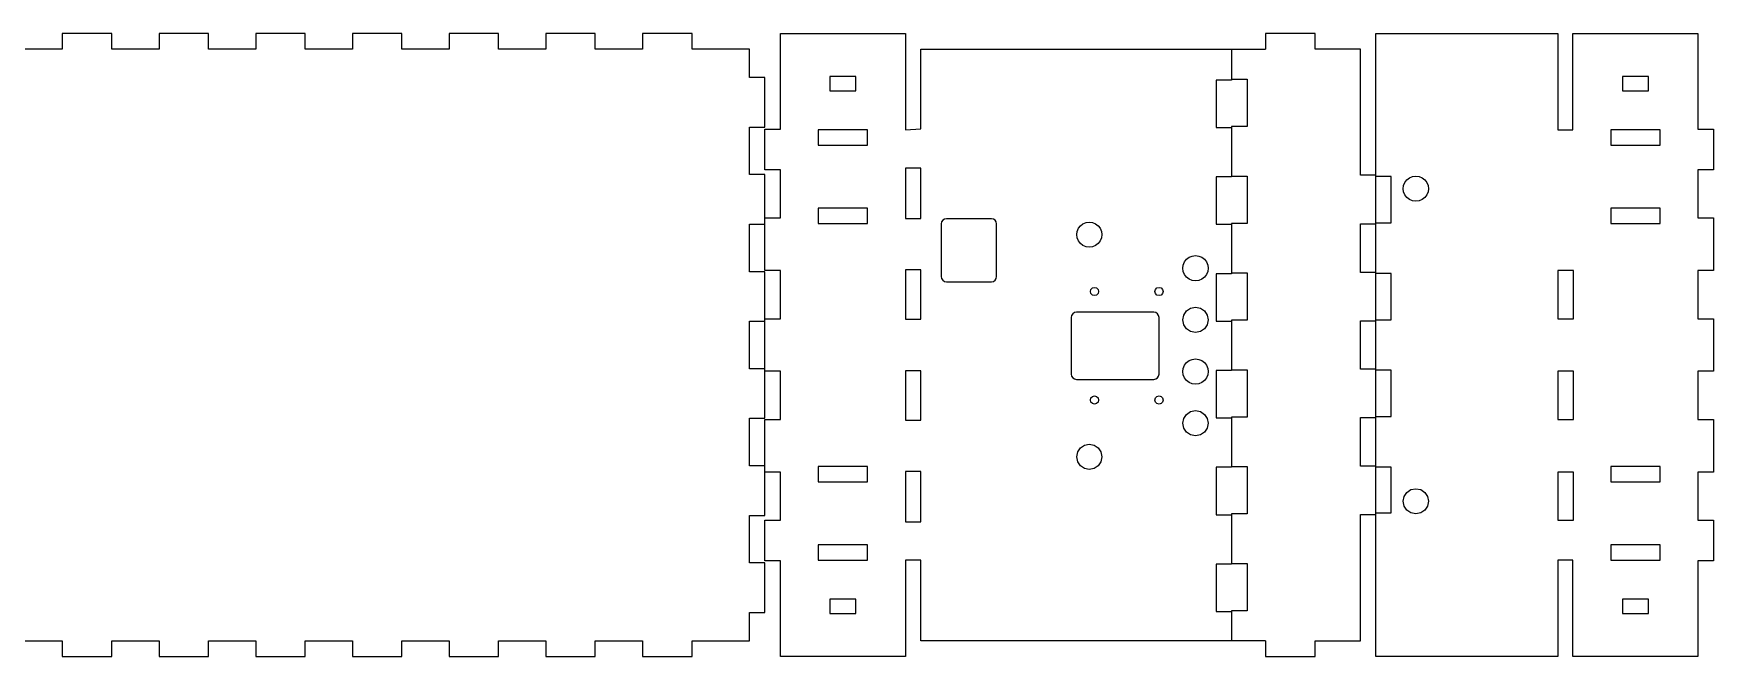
# Model space of a CAD drawing. Extents: x -1 to 935, y 295 to 700.
# Drawn here: x 609.5 to 934.8, y 579.4 to 699.9 of the extents above; entities that cross this region are included whole.
import ezdxf

# ---------------------------------------------------------------- set-up
doc = ezdxf.new("R2010")
doc.units = 0

msp = doc.modelspace()

# ---------------------------------------------------------------- linework, layer by layer
at = {"layer": 'LAYER_1'}
for p, q in [((624.617, 699.867), (615.051, 699.867)), ((615.051, 699.867), (615.051, 696.86)), ((624.617, 696.86), (624.617, 699.867)), ((643.35, 699.867), (633.783, 699.867)), ((633.783, 699.867), (633.783, 696.86)), ((643.35, 696.86), (643.35, 699.867)), ((662.082, 699.867), (652.516, 699.867)), ((652.516, 699.867), (652.516, 696.86)), ((662.082, 696.86), (662.082, 699.867)), ((680.815, 699.867), (671.248, 699.867)), ((671.248, 699.867), (671.248, 696.86)), ((680.815, 696.86), (680.815, 699.867)), ((699.547, 699.867), (689.981, 699.867)), ((689.981, 699.867), (689.981, 696.86)), ((699.547, 696.86), (699.547, 699.867)), ((718.279, 699.867), (708.713, 699.867)), ((708.713, 699.867), (708.713, 696.86)), ((718.279, 696.86), (718.279, 699.867)), ((737.012, 699.867), (727.446, 699.867)), ((727.446, 699.867), (727.446, 696.86)), ((737.012, 696.86), (737.012, 699.867)), ((754.132, 681.367), (754.132, 699.867)), ((754.132, 699.867), (778.332, 699.867)), ((778.332, 699.867), (778.332, 681.267)), ((857.682, 699.867), (848.116, 699.867)), ((848.116, 699.867), (848.116, 696.867)), ((857.682, 696.867), (857.682, 699.867)), ((869.451, 699.867), (904.72, 699.867)), ((869.451, 579.367), (869.451, 699.867)), ((904.72, 699.867), (904.72, 681.267)), ((907.637, 681.267), (907.637, 699.867)), ((907.637, 699.867), (931.837, 699.867)), ((931.837, 699.867), (931.837, 681.367)), ((615.051, 696.86), (603.932, 696.86)), ((633.783, 696.86), (624.617, 696.86)), ((652.516, 696.86), (643.35, 696.86)), ((671.248, 696.86), (662.082, 696.86)), ((689.981, 696.86), (680.815, 696.86)), ((708.713, 696.86), (699.547, 696.86)), ((727.446, 696.86), (718.279, 696.86)), ((748.131, 696.86), (737.012, 696.86)), ((748.131, 691.36), (748.131, 696.86)), ((781.332, 681.467), (781.332, 696.867)), ((781.332, 696.867), (848.116, 696.867)), ((841.532, 696.867), (841.532, 690.881)), ((866.462, 696.867), (857.682, 696.867)), ((866.462, 672.499), (866.462, 696.867)), ((751.131, 691.36), (748.131, 691.36)), ((751.131, 681.77), (751.131, 691.36)), ((768.732, 691.567), (763.732, 691.567)), ((763.732, 691.567), (763.732, 688.767)), ((768.732, 688.767), (768.732, 691.567)), ((841.532, 690.881), (838.532, 690.881)), ((838.532, 690.881), (838.532, 681.715)), ((841.531, 691.032), (844.531, 691.032)), ((844.531, 691.032), (844.531, 681.865)), ((922.237, 691.567), (917.237, 691.567)), ((917.237, 691.567), (917.237, 688.767)), ((922.237, 688.767), (922.237, 691.567)), ((922.237, 691.567), (922.237, 691.567)), ((763.732, 688.767), (768.732, 688.767)), ((763.732, 688.767), (763.732, 688.767)), ((917.237, 688.767), (922.237, 688.767)), ((748.131, 672.581), (748.131, 681.77)), ((748.131, 681.77), (751.131, 681.77)), ((751.132, 673.542), (751.132, 681.367)), ((751.132, 681.367), (754.132, 681.367)), ((761.457, 681.267), (761.438, 678.267)), ((771.007, 681.267), (761.457, 681.267)), ((771.007, 678.267), (771.007, 681.267)), ((778.332, 681.267), (781.332, 681.467)), ((838.532, 681.715), (841.532, 681.715)), ((841.531, 681.865), (841.532, 672.149)), ((844.531, 681.865), (841.531, 681.865)), ((904.72, 681.267), (907.637, 681.267)), ((914.963, 681.267), (914.962, 678.267)), ((924.513, 681.267), (914.963, 681.267)), ((924.531, 678.267), (924.513, 681.267)), ((931.837, 681.367), (934.837, 681.367)), ((934.837, 681.367), (934.837, 673.542)), ((761.438, 678.267), (771.007, 678.267)), ((761.438, 678.267), (761.438, 678.267)), ((914.962, 678.267), (924.531, 678.267)), ((914.962, 678.267), (914.962, 678.267)), ((754.132, 673.542), (751.132, 673.542)), ((754.132, 664.192), (754.132, 673.542)), ((781.332, 673.842), (778.332, 673.842)), ((778.332, 673.842), (778.332, 664.092)), ((781.332, 664.092), (781.332, 673.842)), ((781.332, 673.842), (781.332, 673.842)), ((934.837, 673.542), (931.837, 673.542)), ((931.837, 673.542), (931.837, 664.192)), ((751.131, 672.581), (748.131, 672.581)), ((751.132, 654.042), (751.131, 672.581)), ((841.532, 672.149), (838.532, 672.149)), ((838.532, 672.149), (838.532, 662.982)), ((841.531, 672.299), (844.531, 672.299)), ((844.531, 672.299), (844.531, 663.133)), ((869.451, 672.499), (866.462, 672.499)), ((872.44, 672.199), (869.451, 672.199)), ((872.44, 663.232), (872.44, 672.199)), ((874.7445, 669.867), (874.826625, 670.496)), ((874.826625, 670.496), (875.073, 671.092)), ((875.073, 671.092), (875.465719, 671.603188)), ((875.465719, 671.603188), (875.96925, 671.98875)), ((875.96925, 671.98875), (876.554906, 672.232188)), ((876.554906, 672.232188), (877.194, 672.317)), ((877.194, 672.317), (877.833672, 672.232188)), ((877.833672, 672.232188), (878.419625, 671.98875)), ((878.419625, 671.98875), (878.923266, 671.603188)), ((878.923266, 671.603188), (879.316, 671.092)), ((879.316, 671.092), (879.562375, 670.496)), ((879.562375, 670.496), (879.6445, 669.867)), ((874.826625, 669.238), (874.7445, 669.867)), ((875.073, 668.642), (874.826625, 669.238)), ((875.465719, 668.130813), (875.073, 668.642)), ((875.96925, 667.74525), (875.465719, 668.130813)), ((876.554906, 667.501812), (875.96925, 667.74525)), ((877.194, 667.417), (876.554906, 667.501812)), ((877.833672, 667.501812), (877.194, 667.417)), ((878.419625, 667.74525), (877.833672, 667.501812)), ((878.923266, 668.130813), (878.419625, 667.74525)), ((879.316, 668.642), (878.923266, 668.130813)), ((879.562375, 669.238), (879.316, 668.642)), ((879.6445, 669.867), (879.562375, 669.238)), ((751.132, 664.192), (754.132, 664.192)), ((771.007, 666.117), (761.438, 666.117)), ((761.438, 666.117), (761.438, 663.117)), ((771.007, 663.117), (771.007, 666.117)), ((778.332, 664.092), (781.332, 664.092)), ((785.578, 663.743), (785.363625, 663.425125)), ((785.895875, 663.957375), (785.578, 663.743)), ((786.285, 664.036), (785.895875, 663.957375)), ((795.014, 664.036), (786.285, 664.036)), ((795.403547, 663.957375), (795.014, 664.036)), ((795.721375, 663.743), (795.403547, 663.957375)), ((795.935516, 663.425125), (795.721375, 663.743)), ((924.531, 666.117), (914.962, 666.117)), ((914.962, 666.117), (914.962, 663.117)), ((924.531, 663.117), (924.531, 666.117)), ((924.531, 666.117), (924.531, 666.117)), ((931.837, 664.192), (934.837, 664.192)), ((934.837, 664.192), (934.837, 654.042)), ((748.131, 653.802), (748.131, 662.991)), ((748.131, 662.991), (751.131, 662.991)), ((761.438, 663.117), (771.007, 663.117)), ((771.007, 663.117), (771.007, 663.117)), ((785.363625, 663.425125), (785.285, 663.036)), ((785.285, 663.036), (785.285, 652.852)), ((796.014, 663.036), (795.935516, 663.425125)), ((796.014, 652.852), (796.014, 663.036)), ((811.5145, 660.967), (811.596625, 661.596)), ((811.596625, 660.338), (811.5145, 660.967)), ((811.596625, 661.596), (811.843, 662.192)), ((811.843, 662.192), (812.236156, 662.703188)), ((812.236156, 662.703188), (812.73975, 663.08875)), ((812.73975, 663.08875), (813.325469, 663.332188)), ((813.325469, 663.332188), (813.965, 663.417)), ((813.965, 663.417), (814.604094, 663.332188)), ((814.604094, 663.332188), (815.18975, 663.08875)), ((815.18975, 663.08875), (815.693281, 662.703188)), ((815.693281, 662.703188), (816.086, 662.192)), ((816.086, 662.192), (816.332375, 661.596)), ((816.332375, 661.596), (816.4145, 660.967)), ((816.4145, 660.967), (816.332375, 660.338)), ((838.532, 662.982), (841.532, 662.982)), ((841.531, 663.133), (841.532, 653.416)), ((844.531, 663.133), (841.531, 663.133)), ((866.462, 653.667), (866.462, 663.033)), ((866.462, 663.033), (869.451, 663.033)), ((869.451, 663.232), (872.44, 663.232)), ((914.962, 663.117), (924.531, 663.117)), ((811.843, 659.742), (811.596625, 660.338)), ((812.236156, 659.230812), (811.843, 659.742)), ((812.73975, 658.84525), (812.236156, 659.230812)), ((813.325469, 658.601813), (812.73975, 658.84525)), ((813.965, 658.517), (813.325469, 658.601813)), ((814.604094, 658.601813), (813.965, 658.517)), ((815.18975, 658.84525), (814.604094, 658.601813)), ((815.693281, 659.230812), (815.18975, 658.84525)), ((816.086, 659.742), (815.693281, 659.230812)), ((816.332375, 660.338), (816.086, 659.742)), ((754.132, 654.042), (751.132, 654.042)), ((754.132, 644.692), (754.132, 654.042)), ((781.332, 654.142), (778.332, 654.142)), ((778.332, 654.142), (778.332, 644.592)), ((781.332, 644.592), (781.332, 654.142)), ((832.08025, 654.467), (832.162187, 655.096)), ((832.162187, 653.838), (832.08025, 654.467)), ((832.162187, 655.096), (832.408, 655.692)), ((832.408, 655.692), (832.801297, 656.203188)), ((832.801297, 656.203188), (833.305125, 656.58875)), ((833.305125, 656.58875), (833.890891, 656.832188)), ((833.890891, 656.832188), (834.53, 656.917)), ((834.53, 656.917), (835.169531, 656.832188)), ((835.169531, 656.832188), (835.75525, 656.58875)), ((835.75525, 656.58875), (836.258844, 656.203188)), ((836.258844, 656.203188), (836.652, 655.692)), ((836.652, 655.692), (836.898375, 655.096)), ((836.898375, 655.096), (836.9805, 654.467)), ((836.9805, 654.467), (836.898375, 653.838)), ((904.72, 654.042), (904.72, 644.692)), ((907.72, 654.042), (904.72, 654.042)), ((904.72, 654.042), (904.72, 654.042)), ((907.72, 644.692), (907.72, 654.042)), ((934.837, 654.042), (931.837, 654.042)), ((931.837, 654.042), (931.837, 644.692)), ((751.131, 653.802), (748.131, 653.802)), ((751.131, 625.432), (751.131, 653.802)), ((785.285, 652.852), (785.363625, 652.462453)), ((785.363625, 652.462453), (785.578, 652.144625)), ((785.578, 652.144625), (785.895875, 651.930484)), ((785.895875, 651.930484), (786.285, 651.852)), ((786.285, 651.852), (795.014, 651.852)), ((795.014, 651.852), (795.403547, 651.930484)), ((795.403547, 651.930484), (795.721375, 652.144625)), ((795.721375, 652.144625), (795.935516, 652.462453)), ((795.935516, 652.462453), (796.014, 652.852)), ((814.564875, 650.659625), (814.965, 650.767)), ((814.965, 650.767), (815.365125, 650.659625)), ((827.064875, 650.659625), (827.465, 650.767)), ((827.465, 650.767), (827.864625, 650.659625)), ((832.408, 653.242), (832.162187, 653.838)), ((832.801297, 652.730812), (832.408, 653.242)), ((833.305125, 652.34525), (832.801297, 652.730812)), ((833.890891, 652.101813), (833.305125, 652.34525)), ((834.53, 652.017), (833.890891, 652.101813)), ((835.169531, 652.101813), (834.53, 652.017)), ((835.75525, 652.34525), (835.169531, 652.101813)), ((836.258844, 652.730812), (835.75525, 652.34525)), ((836.652, 653.242), (836.258844, 652.730812)), ((836.898375, 653.838), (836.652, 653.242)), ((841.532, 653.416), (838.532, 653.416)), ((838.532, 653.416), (838.532, 644.25)), ((841.531, 653.567), (844.531, 653.567)), ((844.531, 653.567), (844.531, 644.4)), ((869.451, 653.667), (866.462, 653.667)), ((872.44, 653.466), (869.451, 653.466)), ((872.44, 644.5), (872.44, 653.466)), ((814.16475, 649.966625), (814.272, 650.367)), ((814.272, 649.567), (814.16475, 649.966625)), ((814.272, 650.367), (814.564875, 650.659625)), ((814.564875, 649.274), (814.272, 649.567)), ((814.965, 649.167), (814.564875, 649.274)), ((815.365125, 649.274), (814.965, 649.167)), ((815.365125, 650.659625), (815.658, 650.367)), ((815.658, 649.567), (815.365125, 649.274)), ((815.658, 650.367), (815.7645, 649.966625)), ((815.7645, 649.966625), (815.658, 649.567)), ((826.66475, 649.966625), (826.772, 650.367)), ((826.772, 649.567), (826.66475, 649.966625)), ((826.772, 650.367), (827.064875, 650.659625)), ((827.064875, 649.274), (826.772, 649.567)), ((827.465, 649.167), (827.064875, 649.274)), ((827.864625, 649.274), (827.465, 649.167)), ((827.864625, 650.659625), (828.157, 650.367)), ((828.157, 649.567), (827.864625, 649.274)), ((828.157, 650.367), (828.26425, 649.966625)), ((828.26425, 649.966625), (828.157, 649.567)), ((748.131, 635.023), (748.131, 644.212)), ((748.131, 644.212), (751.131, 644.212)), ((751.132, 644.692), (754.132, 644.692)), ((778.332, 644.592), (781.332, 644.592)), ((781.332, 644.592), (781.332, 644.592)), ((810.543484, 645.356125), (810.465, 644.967)), ((810.465, 644.967), (810.465, 633.967)), ((810.757625, 645.674), (810.543484, 645.356125)), ((811.075453, 645.888375), (810.757625, 645.674)), ((811.465, 645.967), (811.075453, 645.888375)), ((826.465, 645.967), (811.465, 645.967)), ((826.854125, 645.888375), (826.465, 645.967)), ((827.172, 645.674), (826.854125, 645.888375)), ((827.386375, 645.356125), (827.172, 645.674)), ((827.465, 644.967), (827.386375, 645.356125)), ((827.465, 633.967), (827.465, 644.967)), ((832.082, 644.467), (832.274375, 645.420047)), ((832.274375, 643.513953), (832.082, 644.467)), ((832.274375, 645.420047), (832.799, 646.198625)), ((832.799, 646.198625), (833.577125, 646.723891)), ((833.577125, 646.723891), (834.53, 646.917)), ((834.53, 646.917), (835.483297, 646.723891)), ((835.483297, 646.723891), (836.261375, 646.198625)), ((836.261375, 646.198625), (836.785766, 645.420047)), ((836.785766, 645.420047), (836.978, 644.467)), ((836.978, 644.467), (836.785766, 643.513953)), ((838.532, 644.25), (841.532, 644.25)), ((841.531, 644.4), (841.532, 634.684)), ((844.531, 644.4), (841.531, 644.4)), ((866.462, 634.934), (866.462, 644.3)), ((866.462, 644.3), (869.451, 644.3)), ((869.451, 644.5), (872.44, 644.5)), ((904.72, 644.692), (907.72, 644.692)), ((931.837, 644.692), (934.837, 644.692)), ((934.837, 644.692), (934.837, 634.542)), ((832.799, 642.735375), (832.274375, 643.513953)), ((833.577125, 642.210109), (832.799, 642.735375)), ((834.53, 642.017), (833.577125, 642.210109)), ((835.483297, 642.210109), (834.53, 642.017)), ((836.261375, 642.735375), (835.483297, 642.210109)), ((836.785766, 643.513953), (836.261375, 642.735375)), ((751.131, 635.023), (748.131, 635.023)), ((754.132, 634.542), (751.132, 634.542)), ((754.132, 625.192), (754.132, 634.542)), ((778.332, 634.642), (778.332, 625.092)), ((781.332, 634.642), (778.332, 634.642)), ((778.332, 634.642), (778.332, 634.642)), ((781.332, 625.092), (781.332, 634.642)), ((832.08025, 634.467), (832.162187, 635.096)), ((832.162187, 633.838), (832.08025, 634.467)), ((832.162187, 635.096), (832.408, 635.692)), ((832.408, 635.692), (832.801297, 636.203188)), ((832.801297, 636.203188), (833.305125, 636.58875)), ((833.305125, 636.58875), (833.890891, 636.832188)), ((833.890891, 636.832188), (834.53, 636.917)), ((834.53, 636.917), (835.169531, 636.832188)), ((835.169531, 636.832188), (835.75525, 636.58875)), ((835.75525, 636.58875), (836.258844, 636.203188)), ((836.258844, 636.203188), (836.652, 635.692)), ((836.652, 635.692), (836.898375, 635.096)), ((836.898375, 635.096), (836.9805, 634.467)), ((836.9805, 634.467), (836.898375, 633.838)), ((841.532, 634.684), (838.532, 634.684)), ((838.532, 634.684), (838.532, 625.517)), ((841.531, 634.834), (844.531, 634.834)), ((844.531, 634.834), (844.531, 625.668)), ((869.451, 634.934), (866.462, 634.934)), ((872.44, 634.734), (869.451, 634.734)), ((872.44, 625.768), (872.44, 634.734)), ((904.72, 634.542), (904.72, 625.192)), ((907.72, 634.542), (904.72, 634.542)), ((904.72, 634.542), (904.72, 634.542)), ((907.72, 625.192), (907.72, 634.542)), ((934.837, 634.542), (931.837, 634.542)), ((931.837, 634.542), (931.837, 625.192)), ((810.465, 633.967), (810.541, 633.58425)), ((810.541, 633.58425), (810.758, 633.26)), ((810.758, 633.26), (811.08225, 633.043)), ((811.08225, 633.043), (811.465, 632.967)), ((811.465, 632.967), (826.465, 632.967)), ((826.465, 632.967), (826.847375, 633.043)), ((826.847375, 633.043), (827.172, 633.26)), ((827.172, 633.26), (827.388625, 633.58425)), ((827.388625, 633.58425), (827.465, 633.967)), ((832.408, 633.242), (832.162187, 633.838)), ((832.801297, 632.730812), (832.408, 633.242)), ((833.305125, 632.34525), (832.801297, 632.730812)), ((833.890891, 632.101813), (833.305125, 632.34525)), ((834.53, 632.017), (833.890891, 632.101813)), ((835.169531, 632.101813), (834.53, 632.017)), ((835.75525, 632.34525), (835.169531, 632.101813)), ((836.258844, 632.730812), (835.75525, 632.34525)), ((836.652, 633.242), (836.258844, 632.730812)), ((836.898375, 633.838), (836.652, 633.242)), ((814.16475, 628.966625), (814.272, 629.367)), ((814.272, 628.567), (814.16475, 628.966625)), ((814.272, 629.367), (814.564875, 629.659625)), ((814.564875, 628.274), (814.272, 628.567)), ((814.564875, 629.659625), (814.965, 629.767)), ((814.965, 628.167), (814.564875, 628.274)), ((814.965, 629.767), (815.365125, 629.659625)), ((815.365125, 628.274), (814.965, 628.167)), ((815.365125, 629.659625), (815.658, 629.367)), ((815.658, 628.567), (815.365125, 628.274)), ((815.658, 629.367), (815.7645, 628.966625)), ((815.7645, 628.966625), (815.658, 628.567)), ((826.66475, 628.966625), (826.772, 629.367)), ((826.772, 628.567), (826.66475, 628.966625)), ((826.772, 629.367), (827.064875, 629.659625)), ((827.064875, 628.274), (826.772, 628.567)), ((827.064875, 629.659625), (827.465, 629.767)), ((827.465, 628.167), (827.064875, 628.274)), ((827.465, 629.767), (827.864625, 629.659625)), ((827.864625, 628.274), (827.465, 628.167)), ((827.864625, 629.659625), (828.157, 629.367)), ((828.157, 628.567), (827.864625, 628.274)), ((828.157, 629.367), (828.26425, 628.966625)), ((828.26425, 628.966625), (828.157, 628.567)), ((748.131, 616.243), (748.131, 625.432)), ((748.131, 625.432), (751.131, 625.432)), ((751.131, 606.653), (751.132, 625.192)), ((751.132, 625.192), (754.132, 625.192)), ((778.332, 625.092), (781.332, 625.092)), ((832.082, 624.467), (832.274375, 625.420047)), ((832.274375, 625.420047), (832.799, 626.198625)), ((832.799, 626.198625), (833.577125, 626.723891)), ((833.577125, 626.723891), (834.53, 626.917)), ((834.53, 626.917), (835.483297, 626.723891)), ((835.483297, 626.723891), (836.261375, 626.198625)), ((836.261375, 626.198625), (836.785766, 625.420047)), ((836.785766, 625.420047), (836.978, 624.467)), ((838.532, 625.517), (841.532, 625.517)), ((841.531, 625.668), (841.532, 615.951)), ((844.531, 625.668), (841.531, 625.668)), ((866.462, 616.202), (866.462, 625.568)), ((866.462, 625.568), (869.451, 625.568)), ((869.451, 625.768), (872.44, 625.768)), ((904.72, 625.192), (907.72, 625.192)), ((931.837, 625.192), (934.837, 625.192)), ((934.837, 625.192), (934.837, 615.042)), ((832.274375, 623.513953), (832.082, 624.467)), ((832.799, 622.735375), (832.274375, 623.513953)), ((833.577125, 622.210109), (832.799, 622.735375)), ((834.53, 622.017), (833.577125, 622.210109)), ((835.483297, 622.210109), (834.53, 622.017)), ((836.261375, 622.735375), (835.483297, 622.210109)), ((836.785766, 623.513953), (836.261375, 622.735375)), ((836.978, 624.467), (836.785766, 623.513953)), ((811.517, 617.967), (811.709234, 618.920047)), ((811.709234, 618.920047), (812.233625, 619.698625)), ((812.233625, 619.698625), (813.011703, 620.223891)), ((813.011703, 620.223891), (813.965, 620.417)), ((813.965, 620.417), (814.917875, 620.223891)), ((814.917875, 620.223891), (815.696, 619.698625)), ((815.696, 619.698625), (816.220625, 618.920047)), ((816.220625, 618.920047), (816.413, 617.967)), ((751.131, 616.243), (748.131, 616.243)), ((754.132, 615.042), (751.132, 615.042)), ((754.132, 605.692), (754.132, 615.042)), ((771.007, 616.117), (761.457, 616.117)), ((761.457, 616.117), (761.457, 613.117)), ((771.007, 613.117), (771.007, 616.117)), ((778.332, 615.142), (778.332, 605.392)), ((781.332, 615.142), (778.332, 615.142)), ((778.332, 615.142), (778.332, 615.142)), ((781.332, 605.392), (781.332, 615.142)), ((811.709234, 617.013953), (811.517, 617.967)), ((812.233625, 616.235375), (811.709234, 617.013953)), ((813.011703, 615.710109), (812.233625, 616.235375)), ((813.965, 615.517), (813.011703, 615.710109)), ((814.917875, 615.710109), (813.965, 615.517)), ((815.696, 616.235375), (814.917875, 615.710109)), ((816.220625, 617.013953), (815.696, 616.235375)), ((816.413, 617.967), (816.220625, 617.013953)), ((841.532, 615.951), (838.532, 615.951)), ((838.532, 615.951), (838.532, 606.785)), ((841.531, 616.102), (844.531, 616.102)), ((844.531, 616.102), (844.531, 606.935)), ((869.451, 616.202), (866.462, 616.202)), ((872.44, 616.001), (869.451, 616.001)), ((872.44, 607.135), (872.44, 616.001)), ((907.72, 615.042), (904.72, 615.042)), ((904.72, 615.042), (904.72, 605.692)), ((907.72, 605.692), (907.72, 615.042)), ((907.72, 615.042), (907.72, 615.042)), ((914.962, 616.117), (914.962, 613.117)), ((924.512, 616.117), (914.962, 616.117)), ((914.962, 616.117), (914.962, 616.117)), ((924.512, 613.117), (924.512, 616.117)), ((934.837, 615.042), (931.837, 615.042)), ((931.837, 615.042), (931.837, 605.692)), ((761.457, 613.117), (771.007, 613.117)), ((761.457, 613.117), (761.457, 613.117)), ((876.240391, 611.624453), (877.194, 611.817)), ((877.194, 611.817), (878.147609, 611.624453)), ((914.962, 613.117), (924.512, 613.117)), ((874.744, 609.367), (874.936547, 610.320609)), ((874.936547, 608.413391), (874.744, 609.367)), ((874.936547, 610.320609), (875.461625, 611.099375)), ((875.461625, 607.634625), (874.936547, 608.413391)), ((875.461625, 611.099375), (876.240391, 611.624453)), ((878.147609, 611.624453), (878.926375, 611.099375)), ((878.926375, 611.099375), (879.451453, 610.320609)), ((879.451453, 608.413391), (878.926375, 607.634625)), ((879.451453, 610.320609), (879.644, 609.367)), ((879.644, 609.367), (879.451453, 608.413391)), ((748.131, 597.464), (748.131, 606.653)), ((748.131, 606.653), (751.131, 606.653)), ((751.132, 597.867), (751.132, 605.692)), ((751.132, 605.692), (754.132, 605.692)), ((778.332, 605.392), (781.332, 605.392)), ((838.532, 606.785), (841.532, 606.785)), ((841.531, 606.935), (841.532, 597.219)), ((844.531, 606.935), (841.531, 606.935)), ((866.462, 582.367), (866.462, 606.835)), ((866.462, 606.835), (869.451, 606.835)), ((869.451, 607.135), (872.44, 607.135)), ((876.240391, 607.109547), (875.461625, 607.634625)), ((877.194, 606.917), (876.240391, 607.109547)), ((878.147609, 607.109547), (877.194, 606.917)), ((878.926375, 607.634625), (878.147609, 607.109547)), ((904.72, 605.692), (907.72, 605.692)), ((931.837, 605.692), (934.837, 605.692)), ((934.837, 605.692), (934.837, 597.867)), ((761.457, 600.967), (761.457, 597.967)), ((771.007, 600.967), (761.457, 600.967)), ((761.457, 600.967), (761.457, 600.967)), ((771.007, 597.967), (771.007, 600.967)), ((924.512, 600.967), (914.962, 600.967)), ((914.962, 600.967), (914.962, 597.967)), ((924.512, 597.967), (924.512, 600.967)), ((751.131, 597.464), (748.131, 597.464)), ((751.131, 587.874), (751.131, 597.464)), ((754.132, 597.867), (751.132, 597.867)), ((754.132, 579.367), (754.132, 597.867)), ((761.457, 597.967), (771.007, 597.967)), ((781.332, 597.967), (778.332, 597.967)), ((778.332, 597.967), (778.332, 579.367)), ((781.332, 582.367), (781.332, 597.967)), ((841.532, 597.219), (838.532, 597.219)), ((838.532, 597.219), (838.532, 588.053)), ((841.531, 597.369), (844.531, 597.369)), ((844.531, 597.369), (844.531, 588.203)), ((907.637, 597.967), (904.72, 597.967)), ((904.72, 597.967), (904.72, 579.367)), ((907.637, 579.367), (907.637, 597.967)), ((914.962, 597.967), (924.512, 597.967)), ((924.512, 597.967), (924.512, 597.967)), ((934.837, 597.867), (931.837, 597.867)), ((931.837, 597.867), (931.837, 579.367)), ((768.732, 590.467), (763.732, 590.467)), ((763.732, 590.467), (763.732, 587.667)), ((768.732, 587.667), (768.732, 590.467)), ((922.237, 590.467), (917.237, 590.467)), ((917.237, 590.467), (917.237, 587.667)), ((922.237, 587.667), (922.237, 590.467)), ((748.131, 582.375), (748.131, 587.874)), ((748.131, 587.874), (751.131, 587.874)), ((763.732, 587.667), (768.732, 587.667)), ((768.732, 587.667), (768.732, 587.667)), ((838.532, 588.053), (841.532, 588.053)), ((844.531, 588.203), (841.531, 588.203)), ((841.531, 588.203), (841.531, 582.367)), ((917.237, 587.667), (922.237, 587.667)), ((922.237, 587.667), (922.237, 587.667)), ((603.932, 582.375), (615.051, 582.375)), ((615.051, 582.375), (615.051, 579.367)), ((624.617, 579.367), (624.617, 582.375)), ((624.617, 582.375), (633.783, 582.375)), ((633.783, 582.375), (633.783, 579.367)), ((643.35, 579.367), (643.35, 582.375)), ((643.35, 582.375), (652.516, 582.375)), ((652.516, 582.375), (652.516, 579.367)), ((662.082, 579.367), (662.082, 582.375)), ((662.082, 582.375), (671.248, 582.375)), ((671.248, 582.375), (671.248, 579.367)), ((680.815, 579.367), (680.815, 582.375)), ((680.815, 582.375), (689.981, 582.375)), ((689.981, 582.375), (689.981, 579.367)), ((699.547, 579.367), (699.547, 582.375)), ((699.547, 582.375), (708.713, 582.375)), ((708.713, 582.375), (708.713, 579.367)), ((718.279, 579.367), (718.279, 582.375)), ((718.279, 582.375), (727.446, 582.375)), ((727.446, 582.375), (727.446, 579.367)), ((737.012, 579.367), (737.012, 582.375)), ((737.012, 582.375), (748.131, 582.375)), ((615.051, 579.367), (624.617, 579.367)), ((633.783, 579.367), (643.35, 579.367)), ((652.516, 579.367), (662.082, 579.367)), ((671.248, 579.367), (680.815, 579.367)), ((689.981, 579.367), (699.547, 579.367)), ((708.713, 579.367), (718.279, 579.367)), ((727.446, 579.367), (737.012, 579.367)), ((778.332, 579.367), (754.132, 579.367)), ((848.116, 582.367), (781.332, 582.367)), ((848.116, 582.367), (848.116, 579.367)), ((848.116, 579.367), (857.682, 579.367)), ((857.682, 579.367), (857.682, 582.367)), ((857.682, 582.367), (866.462, 582.367)), ((904.72, 579.367), (869.451, 579.367)), ((931.837, 579.367), (907.637, 579.367))]:
    msp.add_line(p, q, dxfattribs=at)

doc.saveas('drawing.dxf')
